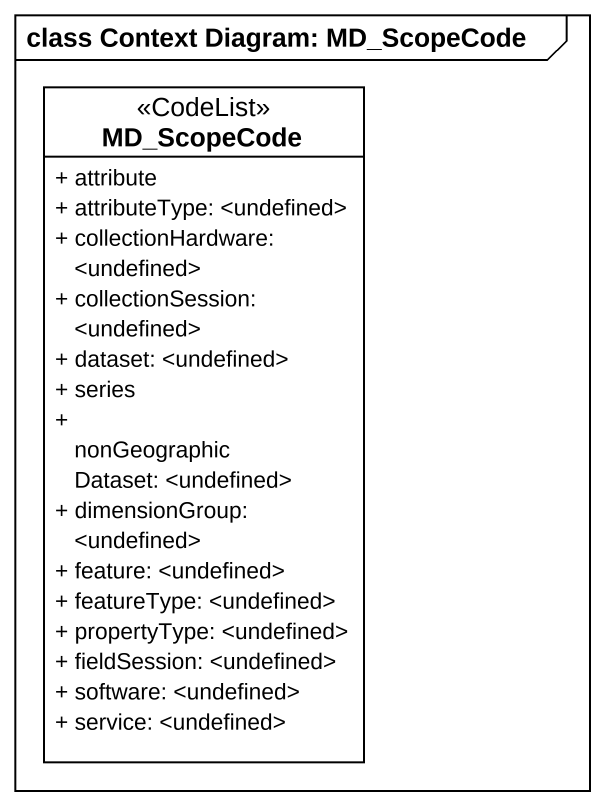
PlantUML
@startuml
mainframe class Context Diagram: MD_ScopeCode
hide circle
hide empty members
skinparam classAttributeIconSize 0
class MD_ScopeCode <<CodeList>> #FFFFFF {
  + attribute
  + attributeType: <undefined>
  + collectionHardware: <undefined>
  + collectionSession: <undefined>
  + dataset: <undefined>
  + series
  + nonGeographicDataset: <undefined>
  + dimensionGroup: <undefined>
  + feature: <undefined>
  + featureType: <undefined>
  + propertyType: <undefined>
  + fieldSession: <undefined>
  + software: <undefined>
  + service: <undefined>
}
@enduml
